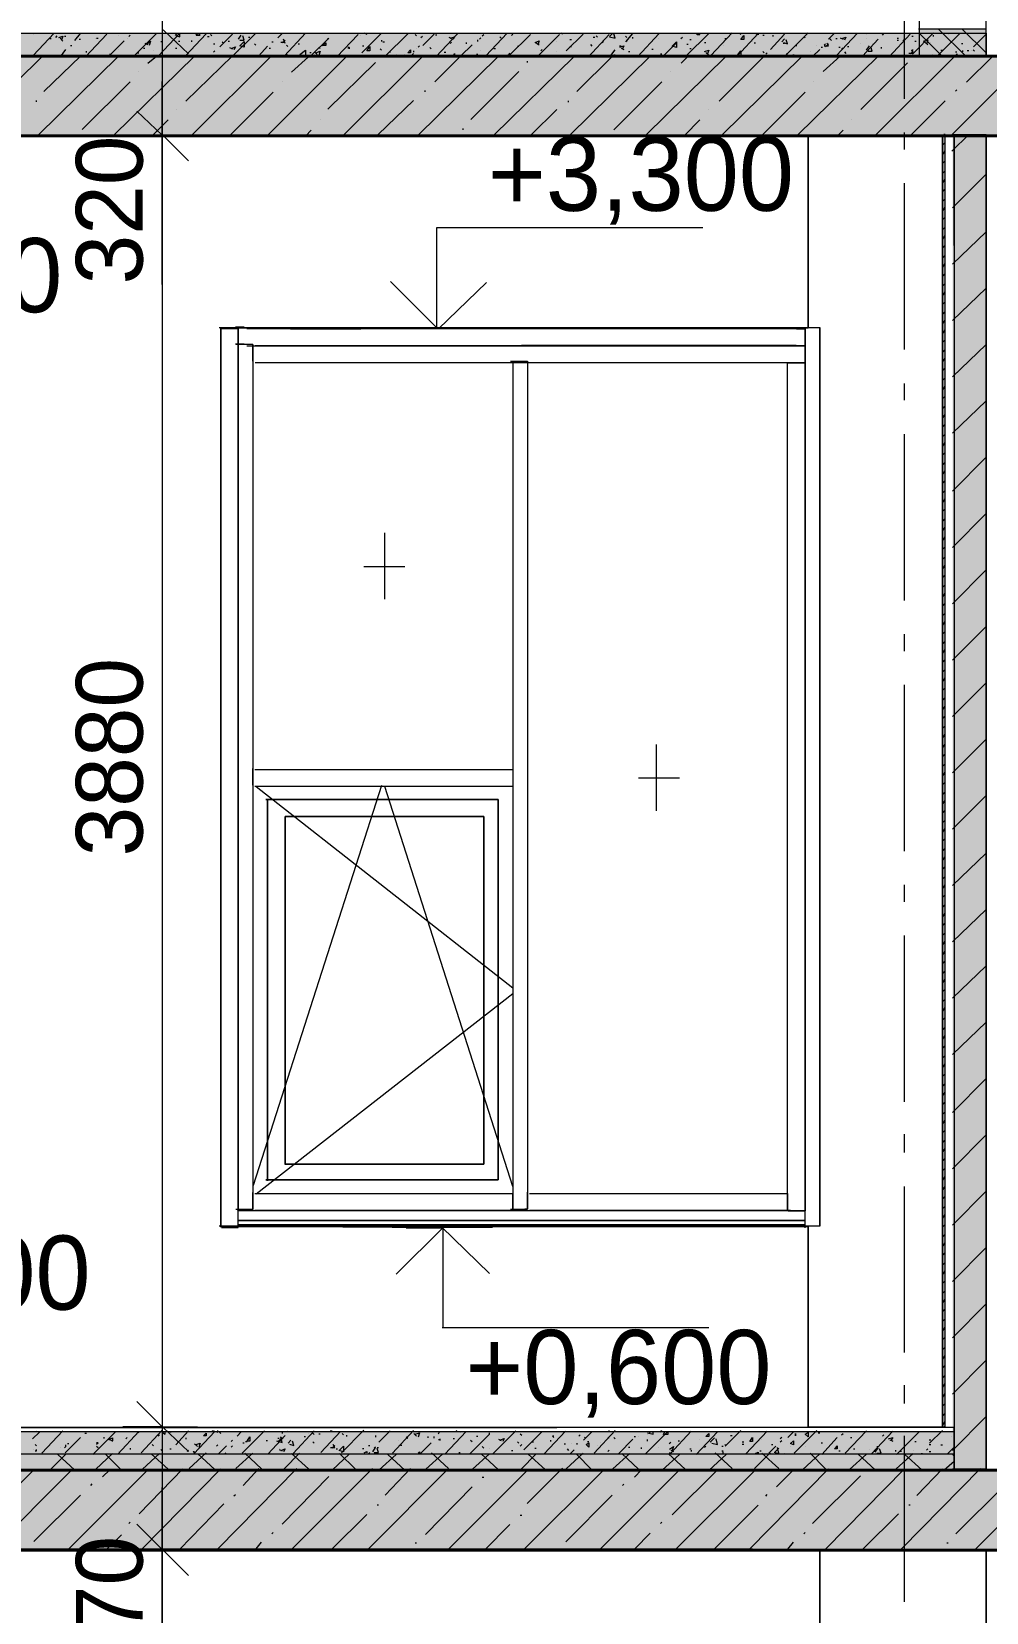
# Model space of a CAD drawing. Header units: millimetres. Extents: x -135211 to 49383, y -8033 to 228499.
# Drawn here: x -20564 to -17697, y 6284 to 11034 of the extents above; entities that cross this region are included whole.
import ezdxf

# ---------------------------------------------------------------- set-up
doc = ezdxf.new("R2010")
doc.units = ezdxf.units.MM
doc.layers.add('PDF _Геометрия', color=7, linetype='Continuous', true_color=0x1d1d1d)
doc.layers.add('PDF _Сплошная заливка', color=7, linetype='Continuous', true_color=0xffffff)
doc.layers.add('PDF _Текст', color=7, linetype='Continuous')

msp = doc.modelspace()

# ---------------------------------------------------------------- hatches: boundary and pattern name
at = {"layer": 'PDF _Сплошная заливка', "transparency": 33554559}
h = msp.add_hatch(color=256, dxfattribs=at)
h.paths.add_polyline_path([(-17699.9, 13443.1), (-17699.9, 14923.4), (-17900.8, 14923.4), (-17900.8, 13443.1)])
h.paths.add_polyline_path([(-17699.9, 11043), (-17900.8, 11043), (-17900.8, 10962.5), (-17699.9, 10962.5)])
h = msp.add_hatch(color=256, dxfattribs=at)
h.paths.add_polyline_path([(-93497.2, 10725.5), (-93497.2, 10959.8), (-103545.3, 10959.8), (-103545.3, 10725.5)])
h.paths.add_polyline_path([(-5796.5, 10725.5), (-5796.5, 10959.8), (-26352.2, 10959.8), (-26352.2, 10725.5)])
h.paths.add_polyline_path([(-26398.8, 10725.5), (-26398.8, 10959.8), (-26648.6, 10959.8), (-26648.6, 10725.5)])
h.paths.add_polyline_path([(-77398.8, 10725.5), (-77398.8, 10959.8), (-79968.3, 10959.8), (-79968.3, 10725.5)])
h = msp.add_hatch(color=256, dxfattribs=at)
h.paths.add_polyline_path([(-90915, 6475.5), (-90915, 6713.8), (-103545.3, 6713.8), (-103545.3, 6475.5)])
h.paths.add_polyline_path([(-5796.5, 6475.5), (-5796.5, 6713.8), (-26352.2, 6713.8), (-26352.2, 6475.5)])
h.paths.add_polyline_path([(-26398.8, 6475.5), (-26398.8, 6713.8), (-50899.8, 6713.8), (-50899.8, 6475.5)])
h.paths.add_polyline_path([(-50950.6, 6475.5), (-50950.6, 6713.8), (-77648.6, 6713.8), (-77648.6, 6475.5)])
h.paths.add_polyline_path([(-79718.6, 6475.5), (-79718.6, 6713.8), (-80167.3, 6713.8), (-80167.3, 6475.5)])
h.paths.add_polyline_path([(-80366.2, 6475.5), (-80366.2, 6713.8), (-82698.6, 6713.8), (-82698.6, 6475.5)])
h.paths.add_polyline_path([(-82897.6, 6475.5), (-82897.6, 6713.8), (-83397.1, 6713.8), (-83397.1, 6475.5)])

# ---------------------------------------------------------------- linework, layer by layer
at = {"layer": 'PDF _Геометрия', "color": 7, "lineweight": 9}
for points in [[(-20171.7, 19240.2), (-20171.7, 15239.7), (-20171.7, 14922.3), (-20171.7, 11040.4), (-20171.7, 10722.9), (-20171.7, 6841), (-20171.7, 6472.9), (-20171.7, 3221.2)], [(-17899.2, 14922.7), (-17899.2, 13441.1), (-17899.2, 11040.8), (-17899.2, 10960.4)], [(-25346.6, 11028.9), (-17697.4, 11028.9), (-17697.4, 11037.3), (-17697.4, 11041.6), (-17697.4, 13441.8)], [(-17943.1, 10831.8), (-17943.1, 11331.4)], [(-25346.6, 10961.2), (-17697.4, 10961.2), (-17697.4, 11028.9), (-17697.4, 11037.3)], [(-17900.8, 10961.2), (-17697.4, 10961.2), (-17697.4, 11041.6), (-17900.8, 11041.6)], [(-17697.4, 11028.9), (-17697.4, 10961.2)], [(-20171.7, 10274.1), (-20171.7, 10718.6), (-20171.7, 10883.8)], [(-17793.9, 10391.1), (-17793.9, 10721.2), (-17793.9, 6712.3), (-21845.4, 6712.3)], [(-18232.6, 10722.8), (-21809.5, 10722.8)], [(-20171.7, 10722.9), (-20290.3, 10722.9)], [(-20171.9, 10723.2), (-20066.4, 10723.2)], [(-18232.6, 10142.8), (-18232.6, 10722.8), (-18232.6, 10142.8), (-19998.2, 10142.8)], [(-17829, 6840), (-17829, 10721.9), (-17829, 6840), (-18231.1, 6840)], [(-17829, 10721.9), (-18231.1, 10721.9)], [(-17943.1, 10679.4), (-17943.1, 10730.3)], [(-17828.7, 6839.8), (-17820.3, 6839.8), (-17820.3, 10721.8), (-17828.7, 10721.8)], [(-17824.5, 6842.3), (-17820.3, 6842.3), (-17820.3, 10724.2), (-17824.5, 10724.2)], [(-17798.7, 6715.3), (-17697.4, 6715.3), (-17697.4, 10724.1), (-17697.4, 6842.3), (-17697.4, 7443.4), (-17697.4, 10144.2), (-17697.4, 10724.1)], [(-17697.4, 10393.9), (-17697.4, 10724.1), (-17798.7, 10724.1)], [(-17943.1, 10078.4), (-17943.1, 10577.9)], [(-19579.5, 10143.3), (-19346.9, 10143.3), (-19346.9, 10443.9)], [(-19348.3, 10444.8), (-18548.5, 10444.8)], [(-20001, 10144.5), (-18197.5, 10144.5), (-18197.5, 7443.8), (-18235.6, 7443.8)], [(-19996.2, 7441), (-19996.2, 10141.8)], [(-19994.3, 7439.8), (-19943.6, 7439.8), (-19943.6, 7516.1), (-19943.6, 8790.3), (-19943.6, 10064.5), (-19943.6, 10089.9), (-19943.6, 10140.7), (-19994.3, 10140.7)], [(-19926, 10145.3), (-19951.7, 10145.3)], [(-19943.6, 10140.7), (-19943.6, 10064.5), (-19943.6, 8790.3), (-19943.6, 7490.6)], [(-19092.5, 10140.7), (-19917.9, 10140.7)], [(-19787, 10140.6), (-19575.1, 10140.6)], [(-19498.5, 10142.8), (-19197.8, 10142.8)], [(-18267.7, 10141.1), (-19093.5, 10141.1)], [(-18266.8, 10140.5), (-18241.4, 10140.5), (-18241.4, 10089.7), (-18266.8, 10089.7)], [(-18235.6, 10144.5), (-18197.5, 10144.5), (-18197.5, 7443.8), (-18248.3, 7443.8)], [(-18248.3, 10144.5), (-18197.5, 10144.5), (-18197.5, 10068.3), (-18197.5, 8794.2), (-18197.5, 7519.9), (-18197.5, 7443.8), (-18197.5, 10144.5)], [(-18241.4, 7439.6), (-18241.4, 7515.8), (-18241.4, 8790.1), (-18241.4, 10064.3), (-18241.4, 10140.5)], [(-19926, 10094.5), (-19951.7, 10094.5)], [(-19899.7, 10043.2), (-19899.7, 10093.9), (-19950.4, 10093.9)], [(-19899.7, 10093.9), (-19899.7, 10068.6), (-19899.7, 8794.4), (-19899.7, 7494.8), (-19950.4, 7494.8)], [(-19917.9, 10089.8), (-19092.5, 10089.8), (-19892.7, 10089.8)], [(-18267.7, 10090.3), (-19093.5, 10090.3)], [(-19092, 10089.7), (-18241.4, 10089.7), (-18241.4, 10038.9), (-19092, 10038.9)], [(-18292.2, 10038.9), (-18241.4, 10038.9), (-18241.4, 8790.1), (-18241.4, 7490.4), (-19943.3, 7490.4)], [(-19118.8, 10039.5), (-19118.8, 8790.7), (-19118.8, 7491.1), (-19118.8, 7541.9), (-19893.6, 7541.9)], [(-19092.5, 10039), (-19892.7, 10039)], [(-19126.1, 10043.6), (-19074.9, 10043.6), (-19074.9, 8794.8), (-19074.9, 7495.3), (-19074.9, 7546)], [(-19068.8, 7542.3), (-18294, 7542.3), (-18294, 7491.5), (-19068.8, 7491.5), (-18294, 7491.5), (-18294, 8791.2), (-18294, 10040)], [(-17943.1, 9925.9), (-17943.1, 9976.7)], [(-17943.1, 9324.8), (-17943.1, 9824.4)], [(-19504.9, 9527.8), (-19504.9, 9328.8)], [(-19443.4, 9425), (-19566.3, 9425)], [(-17943.1, 9172.4), (-17943.1, 9223.2)], [(-17943.1, 8571.3), (-17943.1, 9070.8)], [(-18688.9, 8891.7), (-18688.9, 8692.7)], [(-19899.7, 8769), (-19899.7, 8819.8)], [(-19893.6, 8816.1), (-19118.8, 8816.1), (-19118.8, 8765.3), (-19893.6, 8765.3)], [(-18618.7, 8790.4), (-18741.7, 8790.4)], [(-19513.6, 8768.5), (-19898.7, 7566.3)], [(-19889.4, 8765.3), (-19118.8, 8160)], [(-19118.8, 7563.1), (-19503.8, 8765.3)], [(-17943.1, 8418.9), (-17943.1, 8469.7)], [(-17943.1, 7817.8), (-17943.1, 8317.3)], [(-19889.4, 7541.9), (-19118.8, 8143)], [(-17943.1, 7665.4), (-17943.1, 7720.4)], [(-17943.1, 7064.2), (-17943.1, 7563.8)], [(-19908, 7494.8), (-19899.7, 7494.8), (-19899.7, 7545.6)], [(-19934.8, 7493), (-19947.3, 7493)], [(-19126.1, 7495.3), (-19074.9, 7495.3), (-19083.3, 7495.3)], [(-19110, 7490.9), (-19118.4, 7490.9)], [(-18285.3, 7491.4), (-18293.7, 7491.4)], [(-18292.2, 7490.4), (-18241.4, 7490.4), (-18254.1, 7490.4)], [(-18197.5, 7443.8), (-20001, 7443.8)], [(-18232.6, 7442), (-19998.2, 7442)], [(-18241.4, 7448.1), (-19943.3, 7448.1)], [(-19629.8, 7442.1), (-19443.4, 7442.1)], [(-19481, 7441.6), (-19180.2, 7441.6)], [(-19439.8, 7439.6), (-19329.4, 7439.6), (-19329.4, 7139.1)], [(-19330.9, 7140), (-18530.9, 7140)], [(-17943.1, 6911.8), (-17943.1, 6966.9)], [(-20171.7, 6841), (-20290.3, 6841)], [(-20171.9, 6841.3), (-20066.4, 6841.3)], [(-17697.4, 6842.3), (-17697.4, 6838.1), (-17697.4, 6829.6), (-17697.4, 6761.8), (-17697.4, 6715.3)], [(-17793.9, 6712.3), (-17793.9, 6758.9), (-17793.9, 6826.5), (-17793.9, 6839.3), (-21845.4, 6839.3)], [(-17793.9, 6826.5), (-21845.4, 6826.5)], [(-21772.6, 6838.9), (-18987.2, 6838.9)], [(-17943.1, 6314.9), (-17943.1, 6814.5)], [(-17793.9, 6758.9), (-21845.4, 6758.9)], [(-20171.7, 6066.6), (-20171.7, 6506.9), (-20171.7, 6658.8)], [(-18197.5, 3342), (-18197.5, 6474.4), (-18197.5, 3342), (-23099.2, 3342)], [(-18399.3, 6473.5), (-22899.4, 6473.5)], [(-20171.7, 6472.9), (-20290.3, 6472.9)], [(-20171.9, 6473.4), (-20066.4, 6473.4)], [(-17697.4, 3341.8), (-17697.4, 6474), (-17697.4, 3341.8), (-18197, 3341.8)]]:
    msp.add_lwpolyline(points, dxfattribs=at)
at = {"layer": 'PDF _Геометрия', "lineweight": 9}
for points in [[(-20559.9, 10961.6), (-20496.3, 11029.4)], [(-20557.8, 11023.9), (-20557.8, 11023.9)], [(-20491.7, 11016.5), (-20487.6, 11020.7)], [(-20482.5, 11016.1), (-20470, 11020.4), (-20474.2, 11007.6)], [(-20434, 11006.6), (-20417.4, 11027.8)], [(-20402.1, 10958.4), (-20338.4, 11026.1)], [(-20303.3, 11021.2), (-20303.3, 11021.2)], [(-20272.4, 11018.7), (-20268.2, 11023)], [(-20257.2, 10960.3), (-20189.2, 11028)], [(-20182.9, 10961.3), (-20119, 11029.1)], [(-20132, 11022.5), (-20127.8, 11026.8)], [(-20131.5, 11022.4), (-20119, 11018.2), (-20119, 11026.6)], [(-20103.3, 10959.7), (-20040.1, 11027.5)], [(-20070.6, 11023.7), (-20066.4, 11028)], [(-20070.1, 11023.6), (-20057.6, 11023.6), (-20061.8, 11027.8)], [(-20026.7, 11025.3), (-20022.5, 11021.1)], [(-19999.3, 10987.8), (-19961.1, 11025.9)], [(-19958.4, 10961.6), (-19890.9, 11029.3)], [(-19943.1, 11010.8), (-19934.8, 11023.5)], [(-19938.5, 11008.2), (-19926, 11008.2), (-19930.2, 11020.9)], [(-19824.5, 11015), (-19812, 11027.7)], [(-19805.1, 10961), (-19741.8, 11028.8)], [(-19647.3, 10957.8), (-19583.8, 11025.6)], [(-19575.1, 11021.2), (-19575.1, 11021.2)], [(-19572.9, 10969.7), (-19513.6, 11029)], [(-19565.9, 11029.9), (-19557.5, 11025.7), (-19557.5, 11029.9)], [(-19502.4, 10959.7), (-19434.7, 11027.5)], [(-19412.5, 11025.1), (-19408.4, 11020.9)], [(-19395, 11016.3), (-19390.8, 11020.5)], [(-19389.2, 10992), (-19355.7, 11025.8)], [(-19351.1, 11023.8), (-19346.9, 11023.8)], [(-19349.1, 10959.1), (-19285.5, 11026.8)], [(-19210.7, 11021.1), (-19206.5, 11025.3)], [(-19200, 10960.9), (-19136.4, 11028.7)], [(-19129.9, 10962), (-19066.2, 11025.5)], [(-19123, 11021.7), (-19118.8, 11026)], [(-19046.4, 10957.9), (-18978.4, 11025.5)], [(-18973.9, 11030.2), (-18969.6, 11026)], [(-18958.7, 10975.8), (-18908.2, 11026.5)], [(-18892.4, 10957.3), (-18829.3, 11025)], [(-18868.6, 11021.4), (-18864.4, 11017.2)], [(-18828.9, 11018.8), (-18820.5, 11027.2)], [(-18828.6, 11018.6), (-18811.7, 11014.4), (-18815.9, 11027.1)], [(-18780.8, 11020.3), (-18776.6, 11016)], [(-18780.1, 11003), (-18759.1, 11028.4)], [(-18743.3, 10959.1), (-18680.1, 11026.9)], [(-18671.3, 11026.7), (-18671.3, 11026.7)], [(-18671.3, 11026.7), (-18671.3, 11026.7)], [(-18598.5, 10961), (-18530.9, 11028.6)], [(-18566, 11025.1), (-18566, 11029.3)], [(-18565.7, 11025), (-18557.3, 11025), (-18557.3, 11029.2)], [(-18524.1, 10961.9), (-18460.8, 11029.7)], [(-18445.2, 10960.4), (-18381.8, 11028.1), (-18381.8, 11023.9), (-18390.2, 11028.1)], [(-18438.7, 11029.2), (-18434.4, 11024.9)], [(-18368.5, 11023.5), (-18364.2, 11023.5)], [(-18345.1, 10980), (-18302.8, 11026.5)], [(-18337.9, 11023), (-18337.9, 11018.8)], [(-18311.6, 11020.6), (-18311.6, 11020.6)], [(-18300.3, 10962.2), (-18232.6, 11030)], [(-18170.6, 11011.4), (-18153.7, 11028.4)], [(-18147, 10961.6), (-18083.5, 11029.4)], [(-18057.1, 11026.4), (-18057.1, 11026.4)], [(-18008.7, 11023.6), (-18004.5, 11027.8)], [(-17989.2, 10958.5), (-17925.5, 11026.2)], [(-17919, 10966.1), (-17855.3, 11029.7)], [(-17829, 10959), (-17897, 11026.7)], [(-17855.3, 11018.8), (-17855.3, 11023)], [(-17844.4, 10960.4), (-17776.4, 11028)], [(-17758.8, 10960), (-17839.6, 11040.4)], [(-17811.5, 11024.5), (-17811.5, 11024.5)], [(-17697.4, 10969.6), (-17769.7, 11041.6)], [(-17735.7, 10988.4), (-17697.4, 11026.5)], [(-20531.4, 10993.8), (-20531.4, 10993.8)], [(-20509.3, 11012.6), (-20505.1, 11012.6)], [(-20478.3, 11013.7), (-20470, 11005.2)], [(-20477.8, 10958.5), (-20461.2, 10979.7)], [(-20465.4, 11020.2), (-20461.2, 11020.2)], [(-20447.8, 10992), (-20443.7, 10992)], [(-20421.5, 11010.8), (-20417.4, 11010.8)], [(-20399.8, 10970.6), (-20399.8, 10974.8)], [(-20373.5, 11014.2), (-20373.5, 11014.2)], [(-20368.9, 11014), (-20364.7, 11014)], [(-20332.2, 10959.8), (-20285.8, 11006.4)], [(-20303.3, 10978.9), (-20303.3, 10978.9)], [(-20277, 11012.8), (-20277, 11012.8)], [(-20228.5, 10984), (-20224.3, 10984)], [(-20223.9, 10999), (-20215.6, 10994.7), (-20215.6, 10999)], [(-20219.3, 10996.3), (-20206.8, 11004.8), (-20210.9, 10992.1)], [(-20198, 10977.4), (-20198, 10977.4)], [(-20175.9, 11004.1), (-20171.7, 11004.1)], [(-20132, 10984.4), (-20127.8, 10984.4)], [(-20127.8, 11003.8), (-20127.8, 11003.8)], [(-20123.2, 11005.4), (-20119, 11005.4)], [(-20084, 11007.2), (-20084, 11002.9)], [(-20035.5, 11018.8), (-20031.3, 11018.8)], [(-20017.9, 10997.3), (-20013.8, 10997.3)], [(-20017.9, 10971.9), (-20013.8, 10976.1)], [(-19991.6, 11003.4), (-19987.4, 10999.2)], [(-19974.1, 11004.9), (-19969.9, 11004.9)], [(-19969.5, 10986), (-19961.1, 10981.8)], [(-19964.8, 10983.4), (-19952.3, 10987.6), (-19956.5, 10979.1)], [(-19943.6, 10972.9), (-19943.6, 10972.9)], [(-19912.6, 11017), (-19908.5, 11017)], [(-19895.1, 10997.2), (-19890.9, 10993)], [(-19881.6, 10960.9), (-19855.8, 10990.5)], [(-19851.2, 10983.7), (-19847.1, 10983.7)], [(-19842.4, 11002.8), (-19838.3, 11002.8)], [(-19815.7, 11002.2), (-19803.2, 11002.2)], [(-19811.5, 10999.7), (-19803.2, 11008.2)], [(-19803.2, 10997.9), (-19807.4, 11010.6)], [(-19798.6, 10993.5), (-19794.4, 10989.3)], [(-19763.5, 10997.1), (-19759.3, 10997.1)], [(-19758.5, 10965.3), (-19741.8, 10977.9), (-19741.8, 10961)], [(-19726.6, 10959.6), (-19671.6, 11014.6)], [(-19715, 10973), (-19706.7, 10964.6)], [(-19710.4, 10970.4), (-19697.9, 10974.6), (-19702.1, 10962)], [(-19702.1, 10987.3), (-19697.9, 10983.1)], [(-19675.7, 11012.8), (-19671.6, 11012.8)], [(-19610.2, 10983.8), (-19614.3, 10983.8), (-19610.2, 10988)], [(-19610.2, 10986.2), (-19610.2, 10982)], [(-19570.5, 10991.4), (-19566.3, 10991.4)], [(-19517.8, 10982.5), (-19513.6, 10978.2)], [(-19513.6, 11007.9), (-19513.6, 11003.6)], [(-19509, 11003.4), (-19504.9, 11003.4)], [(-19487.3, 10971), (-19487.3, 10975.3)], [(-19417.1, 10976.2), (-19417.1, 10972.1)], [(-19408.4, 10982.7), (-19408.4, 10982.7)], [(-19403.8, 10986.8), (-19399.6, 10991.1)], [(-19368.7, 10986.1), (-19364.5, 10981.9)], [(-19311.5, 11016.9), (-19303.1, 11012.7)], [(-19307.3, 10997.6), (-19303.1, 11001.8)], [(-19306.9, 11014.3), (-19294.3, 11018.6), (-19298.5, 11010.1)], [(-19275.2, 10960.7), (-19241.6, 10994.5)], [(-19259.2, 11000.9), (-19259.2, 10996.7)], [(-19224.1, 11004.4), (-19224.1, 11008.7)], [(-19219.5, 11011), (-19215.3, 11015.2)], [(-19215.3, 10977.1), (-19215.3, 10977.1)], [(-19175.6, 10982.9), (-19171.5, 10982.9)], [(-19158.1, 11018.2), (-19153.9, 11013.9)], [(-19105.5, 10989.9), (-19101.3, 10989.9)], [(-19039.8, 10992.9), (-19052.4, 11001.4), (-19039.8, 11005.6), (-19044, 10992.9)], [(-19035.3, 10975.8), (-19031.1, 10980)], [(-18987.2, 11004.5), (-18987.2, 11004.5)], [(-18987.2, 10973.1), (-18987.2, 10973.1)], [(-18947.5, 11010.3), (-18943.3, 11010.3)], [(-18947.5, 10989.2), (-18943.3, 10989.2)], [(-18886.1, 10994.6), (-18881.9, 10990.4)], [(-18877.3, 11017.4), (-18873.1, 11017.4)], [(-18851, 10999.9), (-18846.8, 11004.2)], [(-18824.3, 10961.7), (-18811.7, 10978.6)], [(-18798.4, 10991), (-18794.2, 10991)], [(-18798, 10986.6), (-18785.4, 10990.8), (-18789.6, 10982.3)], [(-18793.8, 10984.2), (-18785.4, 10980)], [(-18776.6, 11009.4), (-18776.6, 11005.1)], [(-18772.1, 10973.6), (-18767.8, 10973.6)], [(-18759.1, 11013.3), (-18759.1, 11017.5)], [(-18701.9, 10980.6), (-18697.7, 10980.6)], [(-18680.1, 11014.2), (-18680.1, 11014.2)], [(-18669.6, 10958), (-18627.5, 11000.4)], [(-18614.1, 11012.7), (-18609.9, 11017)], [(-18596.6, 10996), (-18592.4, 10996)], [(-18587.8, 11010.4), (-18583.6, 11010.4)], [(-18587.8, 10983.2), (-18583.6, 10983.2)], [(-18543.9, 11001), (-18539.7, 11001)], [(-18543.6, 10973.6), (-18530.9, 10977.8), (-18535.2, 10965.2)], [(-18487.1, 11004.3), (-18487.1, 11004.3)], [(-18487.1, 10991.5), (-18487.1, 10991.5)], [(-18482.5, 11013.1), (-18478.3, 11013.1)], [(-18447.1, 10959), (-18434.4, 10975.9), (-18434.4, 10959)], [(-18399.3, 11004.9), (-18399.3, 11004.9)], [(-18394.8, 11000.4), (-18390.6, 11000.4)], [(-18368.5, 10974.5), (-18364.2, 10970.3)], [(-18311.3, 11003.5), (-18302.8, 11012)], [(-18307, 10999.3), (-18302.8, 10999.3)], [(-18306.7, 11001), (-18294, 10996.7), (-18298.3, 11009.4)], [(-18267.7, 10994.4), (-18267.7, 10990.2)], [(-18245.6, 11019.3), (-18241.4, 11015)], [(-18223.9, 10974.7), (-18223.9, 10974.7)], [(-18218.7, 10959.1), (-18197.5, 10980.3)], [(-18206.3, 10993.1), (-18206.3, 10993.1)], [(-18193, 10986.7), (-18188.8, 10986.7)], [(-18184.2, 10992.6), (-18180, 10996.9)], [(-18183.9, 10990.6), (-18171.2, 10990.6), (-18175.4, 10999.1)], [(-18179.7, 10988.2), (-18171.2, 10996.7)], [(-18166.7, 11011.6), (-18162.4, 11007.4)], [(-18149.1, 11013.1), (-18144.9, 11013.1)], [(-18140.3, 10987.5), (-18136.1, 10987.5)], [(-18135.8, 11015.2), (-18127.3, 11010.9)], [(-18131.6, 10981.3), (-18127.3, 10985.5)], [(-18131.3, 11012.6), (-18118.6, 11016.8), (-18122.8, 11008.4)], [(-18114, 10989.4), (-18109.8, 10989.4)], [(-18074.7, 10997.1), (-18074.7, 10997.1)], [(-18068.7, 10960.4), (-18022.1, 11011.2)], [(-18057.1, 11011.9), (-18057.1, 11011.9)], [(-18056.9, 10977.9), (-18048.4, 10990.6)], [(-18052.3, 10975.3), (-18039.6, 10975.3), (-18043.8, 10988)], [(-18039.6, 10998.9), (-18039.6, 10998.9)], [(-18013.3, 10987.5), (-18013.3, 10983.3)], [(-18013.3, 10983.3), (-18013.3, 10983.3)], [(-17964.9, 11014.2), (-17960.6, 11014.2)], [(-17964.9, 11008.2), (-17960.6, 11008.2)], [(-17947.3, 11005.4), (-17943.1, 11009.7)], [(-17929.5, 10969.2), (-17916.8, 10969.2), (-17921, 10977.6)], [(-17925.3, 10966.8), (-17916.8, 10975.3)], [(-17921, 11020), (-17916.8, 11020)], [(-17921, 10979.5), (-17916.8, 10979.5)], [(-17912.2, 11004.7), (-17908, 11004.7)], [(-17885.6, 11004.6), (-17872.9, 11008.8), (-17877.1, 10996.1)], [(-17881.4, 11002.2), (-17872.9, 10993.7)], [(-17864.1, 11002), (-17864.1, 11002)], [(-17833.3, 10978.3), (-17829, 10978.3)], [(-17789.4, 10973.2), (-17785.2, 10973.2)], [(-17771.9, 10998.2), (-17767.6, 10998.2)], [(-17767.6, 10972.9), (-17767.6, 10977.1)], [(-17754.3, 10976.7), (-17750.1, 10976.7)], [(-17741.3, 10976.5), (-17741.3, 10976.5)], [(-17736.8, 10978.8), (-17732.5, 10974.6)], [(-20772.7, 10722.8), (-20531.4, 10959.9)], [(-20544.3, 10723.1), (-20303.3, 10960.1)], [(-20527.4, 10854.2), (-20417.4, 10960)], [(-20329.6, 10966.7), (-20329.6, 10962.5)], [(-20316.7, 10723.4), (-20075.2, 10960.4)], [(-20246, 10969.8), (-20241.9, 10969.8)], [(-20214.9, 10939.2), (-20189.2, 10960.3)], [(-20100.8, 10825.1), (-19961.1, 10960.6)], [(-20084.2, 10721.2), (-19847.1, 10958.3)], [(-19855.9, 10721.5), (-19618.9, 10958.6)], [(-19798.6, 10963.9), (-19794.4, 10963.9)], [(-19783.8, 10911.9), (-19733, 10958.4)], [(-19754.3, 10962.8), (-19741.8, 10958.6)], [(-19728.4, 10970.9), (-19724.2, 10970.9)], [(-19715.4, 10966.5), (-19715.4, 10966.5)], [(-19674.9, 10800.7), (-19531.2, 10940.5)], [(-19628.2, 10721.8), (-19390.8, 10958.8)], [(-19579.2, 10961.9), (-19575.1, 10961.9)], [(-19469.8, 10964.6), (-19469.8, 10964.6)], [(-19447.6, 10959.9), (-19443.4, 10964.1), (-19443.4, 10959.9)], [(-19425.5, 10959.3), (-19417.1, 10967.8)], [(-19404.1, 10722.1), (-19162.7, 10959.1)], [(-19352.9, 10882.7), (-19276.7, 10958.9)], [(-19324.8, 10972.5), (-19320.6, 10972.5)], [(-19320.6, 10957.4), (-19320.6, 10957.4)], [(-19298.5, 10959.3), (-19294.3, 10967.8), (-19294.3, 10959.3)], [(-19228.3, 10966.3), (-19224.1, 10966.3)], [(-19175.7, 10722.3), (-18934.6, 10959.3)], [(-19136.4, 10965.2), (-19136.4, 10965.2)], [(-19131.8, 10965), (-19127.6, 10969.3)], [(-19074.9, 10941), (-19074.9, 10945.2)], [(-18969.6, 10957.6), (-18969.6, 10961.9)], [(-18948.1, 10722.5), (-18706.4, 10959.6)], [(-18926.5, 10853.7), (-18820.5, 10959.5)], [(-18815.9, 10963.6), (-18811.7, 10963.6)], [(-18719.7, 10722.8), (-18478.3, 10959.9)], [(-18675.5, 10967.4), (-18671.3, 10967.4)], [(-18613.5, 10938.6), (-18592.4, 10959.7)], [(-18539.4, 10971.2), (-18530.9, 10962.8)], [(-18499.5, 10824.5), (-18364.2, 10960)], [(-18491.4, 10723.1), (-18250.2, 10960.2)], [(-18359.7, 10965.9), (-18355.5, 10970.1)], [(-18298.3, 10967.1), (-18294, 10967.1)], [(-18263, 10723.4), (-18022.1, 10960.4)], [(-18186.9, 10913.7), (-18136.1, 10960.3)], [(-18122.8, 10972.6), (-18118.6, 10968.4)], [(-18074.3, 10800.2), (-17934.3, 10939.9)], [(-18031.1, 10721.2), (-17793.9, 10958.3)], [(-17859.6, 10959.5), (-17855.3, 10963.8)], [(-17802.8, 10721.5), (-17565.8, 10958.6)], [(-17789.4, 10958.1), (-17785.2, 10966.6), (-17785.2, 10958.1)], [(-17767.6, 10960.1), (-17767.6, 10964.4)], [(-17756.4, 10882.3), (-17679.9, 10958.4)], [(-17741.3, 10963.9), (-17741.3, 10959.6)], [(-20412.3, 10739.3), (-20268.2, 10883.3)], [(-20241.9, 10914.8), (-20241.9, 10914.8)], [(-19812, 10883.8), (-19812, 10883.8)], [(-19245.5, 10769.8), (-19101.3, 10913.7)], [(-18815.4, 10738.8), (-18671.3, 10882.8)], [(-18645, 10914.2), (-18645, 10914.2)], [(-18215.1, 10883.2), (-18215.1, 10883.2)], [(-19969.7, 10721), (-19838.3, 10852.3)], [(-19382, 10852.8), (-19382, 10857)], [(-18372.6, 10720.5), (-18241.4, 10851.8)], [(-17789.4, 10854.7), (-17785.2, 10858.9)], [(-20549, 10822.3), (-20549, 10826.6)], [(-20127.8, 10800.6), (-20127.8, 10800.6)], [(-19523.2, 10724.7), (-19417.1, 10826.3)], [(-19063.6, 10723.3), (-18987.2, 10799.6)], [(-18952.1, 10821.8), (-18952.1, 10826.1)], [(-18530.9, 10800.1), (-18530.9, 10800.1)], [(-17922.2, 10724.2), (-17820.3, 10825.7)], [(-20200.6, 10722.5), (-20154.1, 10769.1)], [(-19740.9, 10721.1), (-19724.2, 10738.1)], [(-19697.9, 10769.6), (-19697.9, 10769.6)], [(-19268, 10738.6), (-19268, 10742.9)], [(-18603.7, 10722), (-18557.3, 10768.5)], [(-18144.3, 10720.6), (-18127.3, 10737.6)], [(-18101, 10769.1), (-18101, 10769.1)], [(-17801.1, 10674.4), (-17750.1, 10725.1)], [(-17798.7, 10504), (-17697.4, 10605.6)], [(-17798.7, 10334.7), (-17697.4, 10432)], [(-17798.7, 10165.4), (-17697.4, 10262.7)], [(-17798.7, 9996), (-17697.4, 10093.4)], [(-17798.7, 9826.7), (-17697.4, 9924.1)], [(-17798.7, 9653.1), (-17697.4, 9754.7)], [(-17798.7, 9483.8), (-17697.4, 9585.4)], [(-17798.7, 9314.5), (-17697.4, 9416.1)], [(-17798.7, 9145.1), (-17697.4, 9246.7)], [(-17798.7, 8975.8), (-17697.4, 9077.4)], [(-17798.7, 8806.5), (-17697.4, 8908.1)], [(-17798.7, 8637.2), (-17697.4, 8738.8)], [(-17798.7, 8467.8), (-17697.4, 8565.2)], [(-17798.7, 8298.5), (-17697.4, 8395.8)], [(-17798.7, 8129.2), (-17697.4, 8226.6)], [(-17798.7, 7959.9), (-17697.4, 8057.2)], [(-17798.7, 7786.3), (-17697.4, 7887.9)], [(-17798.7, 7617), (-17697.4, 7718.6)], [(-17798.7, 7447.7), (-17697.4, 7549.2)], [(-17798.7, 7278.3), (-17697.4, 7379.9)], [(-17798.7, 7109), (-17697.4, 7210.6)], [(-17798.7, 6939.6), (-17697.4, 7041.3)], [(-17798.7, 6770.3), (-17697.4, 6872)], [(-20561.6, 6804.9), (-20540.2, 6825.6)], [(-20549, 6828.9), (-20549, 6828.9)], [(-20533.6, 6761.7), (-20470, 6829.5)], [(-20463.7, 6763.3), (-20417.4, 6809.6)], [(-20404, 6822.4), (-20399.8, 6822.4)], [(-20380, 6758.1), (-20312.1, 6826.2)], [(-20368.9, 6789.1), (-20364.7, 6793.2), (-20368.9, 6793.2)], [(-20347.2, 6810.1), (-20347.2, 6806)], [(-20320.9, 6796.8), (-20320.9, 6800.9)], [(-20305.6, 6759.5), (-20241.9, 6827.3)], [(-20281.1, 6805.2), (-20277, 6809.4)], [(-20259.4, 6813.3), (-20259.4, 6813.3)], [(-20246, 6827.3), (-20241.9, 6823)], [(-20235.5, 6763.2), (-20171.7, 6830.9), (-20175.9, 6826.7)], [(-20184.6, 6813.2), (-20180.5, 6817.4)], [(-20171.2, 6823.9), (-20162.9, 6819.6), (-20162.9, 6828.1)], [(-20149.5, 6826.1), (-20145.4, 6826.1)], [(-20130.9, 6786.8), (-20092.7, 6829.2)], [(-20101.5, 6808.2), (-20101.5, 6804)], [(-20077, 6759.8), (-20013.8, 6827.5)], [(-20022.5, 6830.3), (-20022.5, 6830.3)], [(-20021.7, 6829.9), (-20005, 6825.7), (-20005, 6829.9)], [(-20000.4, 6825.5), (-19996.2, 6821.2)], [(-19965.3, 6796.8), (-19961.1, 6801)], [(-19947.3, 6813.1), (-19934.8, 6825.8)], [(-19932.1, 6761.7), (-19864.6, 6829.5)], [(-19930.2, 6792.7), (-19926, 6792.7)], [(-19921.4, 6796.8), (-19917.2, 6796.8)], [(-19860, 6799.7), (-19855.8, 6799.7)], [(-19854, 6760.4), (-19803.2, 6815.5)], [(-19828.7, 6798.7), (-19812, 6794.5), (-19816.1, 6811.4)], [(-19824.9, 6807.4), (-19820.7, 6807.4)], [(-19824.5, 6796.1), (-19812, 6808.9)], [(-19812, 6825.8), (-19812, 6821.5)], [(-19794.4, 6830.6), (-19794.4, 6830.6)], [(-19794, 6792.3), (-19785.6, 6800.8)], [(-19789.4, 6789.5), (-19776.9, 6785.3), (-19781, 6798)], [(-19778.8, 6761.1), (-19715.4, 6828.9)], [(-19745.9, 6812.5), (-19741.8, 6812.5)], [(-19733, 6820.8), (-19733, 6820.8)], [(-19719.6, 6822), (-19715.4, 6817.8)], [(-19719.6, 6796.6), (-19715.4, 6792.5)], [(-19702.1, 6820), (-19697.9, 6820)], [(-19695.7, 6763.7), (-19636.5, 6827.2)], [(-19667, 6830.3), (-19662.8, 6826.1), (-19662.8, 6830.3)], [(-19633.9, 6763.1), (-19566.3, 6830.8)], [(-19631.9, 6821.1), (-19627.7, 6816.9)], [(-19618.9, 6816.7), (-19618.9, 6812.4)], [(-19531.2, 6814.8), (-19531.2, 6810.6)], [(-19521.5, 6795.3), (-19487.3, 6829.2)], [(-19480.7, 6762.5), (-19417.1, 6830.2)], [(-19461, 6799), (-19461, 6799)], [(-19438.9, 6811.1), (-19434.7, 6806.9)], [(-19416.7, 6821.6), (-19408.4, 6813.2)], [(-19412.1, 6818.8), (-19399.6, 6823), (-19403.8, 6810.3)], [(-19398, 6758.8), (-19364.5, 6792.7)], [(-19373.3, 6808.1), (-19373.3, 6812.4)], [(-19355.7, 6807.7), (-19355.7, 6812)], [(-19342.3, 6820.1), (-19338.2, 6828.6)], [(-19342.3, 6803.1), (-19338.2, 6803.1)], [(-19338.2, 6804.8), (-19338.2, 6800.6)], [(-19322.8, 6759.2), (-19259.2, 6826.9)], [(-19298.5, 6806.4), (-19294.3, 6806.4)], [(-19289.7, 6830), (-19285.5, 6825.8)], [(-19276.7, 6823), (-19276.7, 6823)], [(-19248.5, 6760.2), (-19189, 6819.5), (-19189, 6823.7)], [(-19245.8, 6801.1), (-19241.6, 6796.9)], [(-19228.3, 6813.4), (-19224.1, 6813.4)], [(-19177.9, 6761.1), (-19110, 6828.8)], [(-19162.3, 6804.4), (-19153.9, 6800.2), (-19158.1, 6800.2)], [(-19157.7, 6801.6), (-19145.1, 6805.8), (-19149.3, 6797.3)], [(-19105.5, 6796.5), (-19101.3, 6792.2)], [(-19096.7, 6820), (-19092.5, 6815.8)], [(-19086.4, 6772.1), (-19031.1, 6827.1)], [(-19061.6, 6796.5), (-19057.4, 6796.5)], [(-19024.7, 6760.5), (-18960.9, 6828.2)], [(-19004.7, 6797), (-19004.7, 6801.2)], [(-18996, 6813.7), (-19000.2, 6813.7), (-18996, 6809.5)], [(-18921.2, 6812.9), (-18917, 6817.1)], [(-18907.2, 6801.1), (-18881.9, 6826.5)], [(-18903.7, 6810), (-18899.5, 6805.8)], [(-18894.9, 6797.1), (-18890.7, 6797.1)], [(-18874.9, 6762.5), (-18811.7, 6830.2)], [(-18855.6, 6794.7), (-18855.6, 6794.7)], [(-18833.5, 6809.4), (-18829.3, 6809.4)], [(-18829.3, 6826.3), (-18829.3, 6830.6)], [(-18815.9, 6809), (-18811.7, 6804.8)], [(-18801.2, 6761.4), (-18759.1, 6803.7)], [(-18754.5, 6811.9), (-18750.3, 6811.9)], [(-18741.5, 6813.4), (-18741.5, 6813.4)], [(-18721.2, 6759.1), (-18653.8, 6826.8), (-18653.8, 6818.4), (-18666.4, 6818.4)], [(-18715.2, 6819.7), (-18715.2, 6819.7)], [(-18715.2, 6802.8), (-18715.2, 6798.5)], [(-18714.5, 6823.6), (-18697.7, 6819.3), (-18697.7, 6827.8)], [(-18710.6, 6821.1), (-18706.4, 6825.4)], [(-18675.5, 6825.6), (-18671.3, 6829.8)], [(-18666.8, 6818.6), (-18662.6, 6827)], [(-18649.2, 6791.1), (-18645, 6795.3)], [(-18646.9, 6760.2), (-18583.6, 6828)], [(-18622.9, 6799), (-18618.7, 6799)], [(-18568, 6758.5), (-18504.6, 6826.3)], [(-18557.3, 6804.5), (-18557.3, 6804.5)], [(-18526.1, 6795.1), (-18513.4, 6807.8)], [(-18522.2, 6792.8), (-18522.2, 6792.8)], [(-18521.5, 6792.4), (-18504.6, 6788.1), (-18508.8, 6805.1)], [(-18487.1, 6825.9), (-18487.1, 6825.9)], [(-18487.1, 6825.9), (-18487.1, 6825.9)], [(-18480.9, 6783.3), (-18434.4, 6829.9)], [(-18465, 6815.1), (-18460.8, 6815.1)], [(-18429.9, 6795.8), (-18425.7, 6795.8)], [(-18418.9, 6760.5), (-18355.5, 6828.2)], [(-18373, 6803.2), (-18373, 6803.2)], [(-18315.8, 6806.1), (-18311.6, 6810.4)], [(-18315.8, 6796), (-18311.6, 6800.2)], [(-18293.4, 6809.6), (-18276.5, 6826.5)], [(-18274, 6762.4), (-18206.3, 6830.1)], [(-18272, 6820.4), (-18267.7, 6820.4)], [(-18272, 6816.2), (-18267.7, 6816.2)], [(-18201.8, 6823.2), (-18197.5, 6823.2)], [(-18193, 6793.3), (-18188.8, 6793.3)], [(-18191.5, 6758.6), (-18144.9, 6809.3)], [(-18131.6, 6817.5), (-18127.3, 6821.7)], [(-18120.7, 6761.8), (-18057.1, 6829.6)], [(-18105.3, 6809.3), (-18101, 6809.3)], [(-18041.8, 6760.1), (-17978.2, 6827.9)], [(-18008.7, 6813.2), (-18004.5, 6817.4)], [(-17990.9, 6805), (-17978.2, 6809.3), (-17982.4, 6800.8)], [(-17986.7, 6802.5), (-17978.2, 6798.2)], [(-17967.1, 6758.5), (-17899.2, 6826.2)], [(-17912.2, 6796.8), (-17908, 6796.8)], [(-17868.4, 6802.6), (-17864.1, 6802.6)], [(-17867.3, 6791.7), (-17829, 6829.8)], [(-17802.7, 6812.3), (-17802.7, 6812.3)], [(-20557.8, 6773.5), (-20557.8, 6773.5)], [(-20553.1, 6788.1), (-20549, 6784)], [(-20553.1, 6769.5), (-20549, 6769.5), (-20549, 6773.6)], [(-20507.6, 6712.7), (-20461.2, 6759.1)], [(-20434.9, 6711.8), (-20485.4, 6758.1)], [(-20478.8, 6780.2), (-20478.8, 6780.2)], [(-20465.4, 6778.5), (-20461.2, 6782.6), (-20461.2, 6786.8)], [(-20456.6, 6791), (-20452.5, 6791)], [(-20371.4, 6714.4), (-20320.9, 6761.4)], [(-20368.9, 6783.5), (-20364.7, 6779.4)], [(-20294.5, 6711.3), (-20340.9, 6757.8)], [(-20303.3, 6766.6), (-20303.3, 6766.6)], [(-20268.2, 6777), (-20268.2, 6772.8)], [(-20231.1, 6714.1), (-20180.5, 6760.8)], [(-20154.1, 6713.6), (-20204.8, 6760.2)], [(-20202.2, 6788.2), (-20198, 6783.9)], [(-20175.9, 6773.3), (-20171.7, 6769)], [(-20149.5, 6775.3), (-20145.4, 6775.3)], [(-20096.9, 6767.3), (-20092.7, 6771.6)], [(-20090.8, 6716.4), (-20040.1, 6762.9)], [(-20075.2, 6762.7), (-20079.3, 6766.9), (-20075.2, 6766.9)], [(-20074.7, 6790.5), (-20066.4, 6782)], [(-20070.1, 6787.8), (-20057.6, 6792), (-20061.8, 6779.3)], [(-20013.8, 6713.2), (-20064.5, 6759.8)], [(-20009.2, 6783.3), (-20005, 6787.6)], [(-20004.4, 6759), (-19978.7, 6784.4)], [(-19982.8, 6763.3), (-19978.7, 6759)], [(-19965.3, 6779.8), (-19961.1, 6784.1)], [(-19950.4, 6716), (-19899.7, 6762.5)], [(-19873.4, 6715.4), (-19924.1, 6762)], [(-19820.7, 6775.2), (-19820.7, 6775.2)], [(-19820.3, 6773.3), (-19812, 6769.1)], [(-19815.7, 6770.5), (-19803.2, 6774.8), (-19807.4, 6766.3)], [(-19805.9, 6715.5), (-19759.3, 6762.1)], [(-19733, 6715), (-19783.8, 6761.5)], [(-19733, 6761.5), (-19733, 6761.5)], [(-19666.6, 6779.4), (-19654, 6779.4), (-19658.2, 6787.8)], [(-19662.4, 6776.8), (-19654, 6785.2)], [(-19661, 6712.3), (-19610.2, 6758.9)], [(-19649.4, 6774.9), (-19645.3, 6774.9)], [(-19592.6, 6714.6), (-19639.3, 6761.1)], [(-19570.5, 6775.8), (-19566.3, 6775.8)], [(-19565.9, 6762.9), (-19557.5, 6767.2), (-19557.5, 6762.9)], [(-19552.9, 6785.5), (-19548.7, 6785.5)], [(-19552.9, 6760.2), (-19548.7, 6764.4)], [(-19552.9, 6475), (-19311.8, 6716.3), (-19362.8, 6762.8)], [(-19539.6, 6766.6), (-19531.2, 6779.3)], [(-19535.4, 6776.7), (-19531.2, 6781)], [(-19535, 6763.9), (-19522.4, 6763.9), (-19526.6, 6776.5)], [(-19526.6, 6779.1), (-19522.4, 6779.1)], [(-19520.7, 6711.9), (-19469.8, 6758.5)], [(-19443.4, 6711.3), (-19494.4, 6757.9)], [(-19456.4, 6786.1), (-19452.2, 6786.1)], [(-19403.8, 6762.1), (-19399.6, 6766.3), (-19399.6, 6762.1)], [(-19380.4, 6714.1), (-19329.4, 6760.6)], [(-19316, 6760.3), (-19311.8, 6760.3)], [(-19280.9, 6763.8), (-19276.7, 6763.8)], [(-19240.1, 6713.7), (-19189, 6760.2)], [(-19162.7, 6713.1), (-19213.8, 6759.7)], [(-19210.7, 6781.8), (-19206.5, 6777.5)], [(-19189, 6777.1), (-19189, 6777.1)], [(-19123, 6769.8), (-19118.8, 6769.8)], [(-19096.7, 6783.6), (-19092.5, 6787.8)], [(-19094.8, 6713.3), (-19048.6, 6759.8)], [(-19022.3, 6712.7), (-19073.4, 6759.3)], [(-19052.8, 6776.7), (-19048.6, 6776.7)], [(-18965.1, 6790.1), (-18960.9, 6790.1)], [(-18958.7, 6715.4), (-18908.2, 6762)], [(-18956.3, 6774.7), (-18952.1, 6770.4)], [(-18947.2, 6759.9), (-18934.6, 6772.6)], [(-18943.3, 6792.3), (-18943.3, 6792.3)], [(-18881.9, 6712.3), (-18928.2, 6758.9)], [(-18925.8, 6787.7), (-18925.8, 6792)], [(-18864.4, 6783.9), (-18864.4, 6783.9)], [(-18833.5, 6767.1), (-18829.3, 6771.3)], [(-18818.4, 6715), (-18767.8, 6761.5)], [(-18741.5, 6714.4), (-18792.1, 6761)], [(-18772.1, 6780.1), (-18767.8, 6780.1)], [(-18732.8, 6775.2), (-18732.8, 6779.4)], [(-18680.1, 6779.2), (-18680.1, 6779.2)], [(-18669.3, 6711.8), (-18618.7, 6758.4)], [(-18601.1, 6714), (-18651.8, 6760.6)], [(-18649.2, 6763.1), (-18645, 6763.1)], [(-18648.9, 6774), (-18636.2, 6782.5), (-18640.5, 6769.8)], [(-18644.7, 6771.5), (-18636.2, 6767.2)], [(-18587.8, 6775.4), (-18583.6, 6775.4)], [(-18583.6, 6771.2), (-18583.6, 6767)], [(-18543.9, 6778.7), (-18539.7, 6783)], [(-18529, 6711.4), (-18478.3, 6758)], [(-18460.8, 6716.2), (-18511.4, 6762.7)], [(-18491.3, 6783.5), (-18487.1, 6783.5)], [(-18491.3, 6769.2), (-18487.1, 6769.2)], [(-18487.1, 6762.4), (-18487.1, 6766.6)], [(-18482.5, 6788.5), (-18478.3, 6784.2)], [(-18429.9, 6789), (-18425.7, 6789)], [(-18393.2, 6716.3), (-18346.7, 6762.9)], [(-18390.6, 6762.9), (-18390.6, 6762.9)], [(-18390.2, 6761), (-18381.8, 6765.2), (-18381.8, 6761)], [(-18377.2, 6769.3), (-18373, 6769.3)], [(-18320.4, 6715.7), (-18371.1, 6762.3)], [(-18350.3, 6762.4), (-18329.1, 6783.6)], [(-18342.1, 6788), (-18337.9, 6788)], [(-18320.4, 6759.8), (-18333.1, 6764), (-18320.4, 6776.7)], [(-18320.4, 6762.3), (-18324.6, 6779.2)], [(-18302.8, 6761.9), (-18302.8, 6761.9)], [(-18285.3, 6782.7), (-18285.3, 6782.7)], [(-18248.3, 6713.1), (-18197.5, 6759.7)], [(-18241.4, 6781.8), (-18241.4, 6781.8)], [(-18180, 6715.3), (-18226.6, 6761.9)], [(-18149.1, 6778.1), (-18144.9, 6778.1)], [(-18140.3, 6769.4), (-18136.1, 6769.4)], [(-18108, 6712.7), (-18057.1, 6759.3)], [(-18096.5, 6775.3), (-18092.2, 6775.3)], [(-18030.8, 6712.1), (-18081.7, 6758.7)], [(-18048.4, 6771.8), (-18048.4, 6771.8)], [(-18030.5, 6765.3), (-18022.1, 6778)], [(-18026.3, 6782.3), (-18022.1, 6782.3)], [(-18026, 6762.6), (-18013.3, 6762.6), (-18017.5, 6775.3)], [(-17969.4, 6771), (-17969.4, 6766.7)], [(-17967.7, 6714.8), (-17916.8, 6761.4)], [(-17956.1, 6768), (-17951.9, 6768)], [(-17890.4, 6711.7), (-17941.4, 6758.3)], [(-17916.8, 6771.6), (-17916.8, 6771.6)], [(-17877.1, 6770.7), (-17872.9, 6774.8)], [(-17868.4, 6788.3), (-17864.1, 6788.3)], [(-17868.4, 6767.1), (-17864.1, 6767.1)], [(-17833.3, 6787.5), (-17829, 6787.5)], [(-17815.2, 6758.9), (-17793.9, 6780)], [(-17793.9, 6754.6), (-17798.2, 6758.9)], [(-20685.1, 6470.9), (-20443.7, 6712.3)], [(-20663.5, 6606.2), (-20557.8, 6712)], [(-20456.8, 6470.8), (-20215.6, 6712.1)], [(-20351.1, 6691.3), (-20329.6, 6712.1)], [(-20241.4, 6580.1), (-20110.3, 6715.3)], [(-20233.1, 6473.9), (-19996.2, 6715.4)], [(-20005.4, 6474.4), (-19768.1, 6715.7)], [(-19928.7, 6664.8), (-19882.1, 6715.6)], [(-19781.2, 6474.7), (-19540, 6716)], [(-19502, 6635.7), (-19425.9, 6716.1)], [(-19316.5, 6470), (-19074.9, 6711.2)], [(-19088.2, 6470.2), (-18846.8, 6711.5)], [(-19075.5, 6610.9), (-18969.6, 6716.7)], [(-18859.8, 6470.5), (-18618.7, 6711.8)], [(-18753.8, 6690.5), (-18732.8, 6711.6)], [(-18640.4, 6576.5), (-18504.6, 6711.9)], [(-18632.2, 6470.8), (-18390.6, 6712.1)], [(-18408.3, 6473.8), (-18171.2, 6715.1)], [(-18327.3, 6661.4), (-18276.5, 6712.2)], [(-18180, 6474.1), (-17943.1, 6715.4)], [(-17952.3, 6474.4), (-17715, 6715.7)], [(-17905.5, 6635.1), (-17829, 6715.5)], [(-17823.7, 6712.3), (-17793.9, 6737.7)], [(-17728.2, 6474.6), (-17486.8, 6715.9)], [(-20386.4, 6664.9), (-20382.3, 6669.7)], [(-19811.6, 6548.6), (-19671.6, 6692.5)], [(-19381.5, 6517.5), (-19241.6, 6661.4)], [(-19210.7, 6690.3), (-19206.5, 6690.3)], [(-18789.6, 6664.5), (-18785.4, 6668.8)], [(-18218.8, 6550.5), (-18074.7, 6694.5)], [(-17788.7, 6519.5), (-17644.8, 6663.4)], [(-20557.1, 6496.9), (-20417.4, 6635.9)], [(-20118.7, 6474.1), (-19987.4, 6609.4)], [(-19956.5, 6634), (-19952.3, 6638.3)], [(-19526.6, 6607.2), (-19522.4, 6607.2)], [(-18960.1, 6495.9), (-18820.5, 6635.7)], [(-18517, 6470.6), (-18381.8, 6606.1)], [(-18359.7, 6633.4), (-18355.5, 6637.7)], [(-17929.8, 6606.7), (-17925.5, 6606.7)], [(-20272.4, 6551.1), (-20268.2, 6555.2)], [(-19663.5, 6472.5), (-19557.5, 6578.3)], [(-19096.7, 6576.1), (-19092.5, 6576.1)], [(-18066.7, 6474.5), (-17960.6, 6580.3)], [(-20340.9, 6470.3), (-20294.5, 6516.7)], [(-19842.4, 6519.9), (-19838.3, 6524.1)], [(-19203.9, 6471), (-19127.6, 6547.3)], [(-18752.8, 6475), (-18706.4, 6521.5)], [(-18675.5, 6550.4), (-18671.3, 6554.6)], [(-18245.6, 6519.3), (-18241.4, 6523.5)], [(-19890.1, 6474.2), (-19873.4, 6495.1)], [(-19412.5, 6493.1), (-19408.4, 6493.1)], [(-18293.4, 6473.5), (-18276.5, 6494.7)], [(-17815.7, 6492.5), (-17811.5, 6492.5)]]:
    msp.add_lwpolyline(points, dxfattribs=at)
at = {"layer": 'PDF _Геометрия', "color": 7, "lineweight": 18}
for points in [[(-20169.1, 11038.8), (-20092.7, 10966.8)], [(-20171.7, 10722.9), (-20248, 10794.9)], [(-20169.1, 10721.3), (-20092.7, 10645.1)], [(-19346.9, 10143.3), (-19486.6, 10283)], [(-19341.9, 10140.4), (-19197.8, 10280)], [(-19329.4, 7439.6), (-19469.1, 7299.9)], [(-19333.1, 7441.8), (-19189, 7302.1)], [(-20171.7, 6841), (-20248, 6917.2)], [(-20169.1, 6839.3), (-20092.7, 6767.3)], [(-20171.7, 6472.9), (-20248, 6549.2)], [(-20169.1, 6470.8), (-20092.7, 6394.5)]]:
    msp.add_lwpolyline(points, dxfattribs=at)
at = {"layer": 'PDF _Геометрия', "lineweight": 9}
for points in [[(-18425.7, 11022.4), (-18425.7, 11009.6), (-18434.1, 11009.6)], [(-19926, 10987.1), (-19938.5, 10991.3), (-19926, 11004)], [(-19680.3, 11000.3), (-19680.3, 10991.8), (-19692.9, 10991.8)], [(-19548.7, 10989.2), (-19548.7, 10976.5), (-19557.1, 10976.5)], [(-19425.9, 10978.9), (-19425.9, 10970.4), (-19434.3, 10970.4)], [(-18627.5, 10985.9), (-18640.1, 10990.1), (-18627.5, 11002.8)], [(-18276.5, 10964.9), (-18276.5, 10960.7)], [(-20320.9, 6807.8), (-20320.9, 6799.5), (-20333.3, 6803.6)], [(-20040.1, 6822.2), (-20040.1, 6813.8), (-20048.4, 6813.8)], [(-19908.5, 6810.9), (-19908.5, 6798.2), (-19916.8, 6798.2)], [(-18890.7, 6792.9), (-18890.7, 6780.2), (-18899.1, 6788.6)], [(-18530.9, 6820.9), (-18530.9, 6812.4), (-18539.4, 6812.4)], [(-18399.3, 6809.6), (-18399.3, 6797), (-18407.8, 6797)], [(-18276.5, 6799.4), (-18276.5, 6786.7), (-18285, 6791)], [(-18232.6, 6823.9), (-18232.6, 6811.2), (-18241.1, 6819.7)], [(-19627.7, 6766.1), (-19640.2, 6770.3), (-19627.7, 6783)], [(-18144.9, 6784), (-18144.9, 6775.5), (-18153.4, 6775.5)], [(-17890.4, 6762.5), (-17890.4, 6758.3)]]:
    msp.add_lwpolyline(points, close=True, dxfattribs=at)
at = {"layer": 'PDF _Геометрия', "color": 7, "lineweight": 40}
for points in [[(-5545.4, 10959.7), (-26347.3, 10959.7)], [(-26094.2, 10720.5), (-7844.2, 10720.5), (-7844.2, 6711.5), (-26344.1, 6711.5)], [(-26094.2, 6470.2), (-7844.2, 6470.2), (-7844.2, 3337.5), (-26094.2, 3337.5)]]:
    msp.add_lwpolyline(points, dxfattribs=at)
at = {"layer": 'PDF _Геометрия', "color": 252, "lineweight": 9, "true_color": 0x878787}
for points in [[(-17828.7, 10692.1), (-17820.3, 10700.6)], [(-17828.7, 10662.5), (-17820.3, 10675.2)], [(-17828.7, 10637.1), (-17820.3, 10645.6)], [(-17828.7, 10607.4), (-17820.3, 10615.9)], [(-17828.7, 10577.8), (-17820.3, 10590.5)], [(-17828.7, 10552.4), (-17820.3, 10560.9)], [(-17828.7, 10522.8), (-17820.3, 10531.3)], [(-17828.7, 10493.2), (-17820.3, 10505.8)], [(-17828.7, 10467.8), (-17820.3, 10476.3)], [(-17828.7, 10438.1), (-17820.3, 10446.6)], [(-17828.7, 10408.5), (-17820.3, 10421.2)], [(-17828.7, 10383.1), (-17820.3, 10391.6)], [(-17828.7, 10353.4), (-17820.3, 10361.9)], [(-17828.7, 10323.8), (-17820.3, 10336.5)], [(-17828.7, 10298.4), (-17820.3, 10306.9)], [(-17828.7, 10268.8), (-17820.3, 10277.3)], [(-17828.7, 10239.2), (-17820.3, 10251.9)], [(-17828.7, 10213.8), (-17820.3, 10222.2)], [(-17828.7, 10184.1), (-17820.3, 10192.6)], [(-17828.7, 10154.5), (-17820.3, 10167.2)], [(-17828.7, 10124.9), (-17820.3, 10137.5)], [(-17828.7, 10099.4), (-17820.3, 10107.9)], [(-17828.7, 10069.9), (-17820.3, 10078.3)], [(-17828.7, 10040.2), (-17820.3, 10052.9)], [(-17828.7, 10014.8), (-17820.3, 10023.3)], [(-17828.7, 9985.2), (-17820.3, 9993.6)], [(-17828.7, 9955.5), (-17820.3, 9968.2)], [(-17828.7, 9930.1), (-17820.3, 9938.6)], [(-17828.7, 9900.5), (-17820.3, 9908.9)], [(-17828.7, 9870.9), (-17820.3, 9883.5)], [(-17828.7, 9845.4), (-17820.3, 9853.9)], [(-17828.7, 9815.9), (-17820.3, 9824.3)], [(-17828.7, 9786.2), (-17820.3, 9798.9)], [(-17828.7, 9760.8), (-17820.3, 9769.3)], [(-17828.7, 9731.2), (-17820.3, 9739.6)], [(-17828.7, 9701.5), (-17820.3, 9714.2)], [(-17828.7, 9676.1), (-17820.3, 9684.6)], [(-17828.7, 9646.5), (-17820.3, 9654.9)], [(-17828.7, 9616.9), (-17820.3, 9629.5)], [(-17828.7, 9591.5), (-17820.3, 9599.9)], [(-17828.7, 9561.8), (-17820.3, 9570.3)], [(-17828.7, 9532.2), (-17820.3, 9544.9)], [(-17828.7, 9502.5), (-17820.3, 9515.3)], [(-17828.7, 9477.1), (-17820.3, 9485.6)], [(-17828.7, 9447.5), (-17820.3, 9456)], [(-17828.7, 9417.9), (-17820.3, 9430.6)], [(-17828.7, 9392.5), (-17820.3, 9401)], [(-17828.7, 9362.9), (-17820.3, 9371.3)], [(-17828.7, 9333.2), (-17820.3, 9346)], [(-17828.7, 9307.8), (-17820.3, 9316.3)], [(-17828.7, 9278.2), (-17820.3, 9286.6)], [(-17828.7, 9248.5), (-17820.3, 9261.3)], [(-17828.7, 9223.1), (-17820.3, 9231.6)], [(-17828.7, 9193.5), (-17820.3, 9202)], [(-17828.7, 9163.9), (-17820.3, 9176.6)], [(-17828.7, 9138.5), (-17820.3, 9147)], [(-17828.7, 9108.9), (-17820.3, 9117.3)], [(-17828.7, 9079.2), (-17820.3, 9092)], [(-17828.7, 9053.8), (-17820.3, 9062.3)], [(-17828.7, 9024.2), (-17820.3, 9032.6)], [(-17828.7, 8994.6), (-17820.3, 9007.3)], [(-17828.7, 8969.1), (-17820.3, 8977.6)], [(-17828.7, 8939.6), (-17820.3, 8948)], [(-17828.7, 8909.9), (-17820.3, 8922.6)], [(-17828.7, 8880.2), (-17820.3, 8893)], [(-17828.7, 8854.9), (-17820.3, 8863.3)], [(-17828.7, 8825.2), (-17820.3, 8833.7)], [(-17828.7, 8795.6), (-17820.3, 8808.3)], [(-17828.7, 8770.2), (-17820.3, 8778.6)], [(-17828.7, 8740.6), (-17820.3, 8749.1)], [(-17828.7, 8710.9), (-17820.3, 8723.6)], [(-17828.7, 8685.6), (-17820.3, 8694)], [(-17828.7, 8655.9), (-17820.3, 8664.4)], [(-17828.7, 8626.2), (-17820.3, 8639)], [(-17828.7, 8600.9), (-17820.3, 8609.3)], [(-17828.7, 8571.2), (-17820.3, 8579.7)], [(-17828.7, 8541.6), (-17820.3, 8554.3)], [(-17828.7, 8516.2), (-17820.3, 8524.6)], [(-17828.7, 8486.6), (-17820.3, 8495.1)], [(-17828.7, 8456.9), (-17820.3, 8469.6)], [(-17828.7, 8431.6), (-17820.3, 8440)], [(-17828.7, 8401.9), (-17820.3, 8410.4)], [(-17828.7, 8372.2), (-17820.3, 8385)], [(-17828.7, 8346.9), (-17820.3, 8355.3)], [(-17828.7, 8317.2), (-17820.3, 8325.7)], [(-17828.7, 8287.6), (-17820.3, 8300.3)], [(-17828.7, 8258), (-17820.3, 8270.7)], [(-17828.7, 8232.6), (-17820.3, 8241.1)], [(-17828.7, 8202.9), (-17820.3, 8211.4)], [(-17828.7, 8173.3), (-17820.3, 8186)], [(-17828.7, 8147.9), (-17820.3, 8156.3)], [(-17828.7, 8118.2), (-17820.3, 8126.7)], [(-17828.7, 8088.7), (-17820.3, 8101.3)], [(-17828.7, 8063.2), (-17820.3, 8071.7)], [(-17828.7, 8033.6), (-17820.3, 8042.1)], [(-17828.7, 8004), (-17820.3, 8016.7)], [(-17828.7, 7978.6), (-17820.3, 7987)], [(-17828.7, 7948.9), (-17820.3, 7957.4)], [(-17828.7, 7919.3), (-17820.3, 7932)], [(-17828.7, 7893.9), (-17820.3, 7902.3)], [(-17828.7, 7864.3), (-17820.3, 7872.7)], [(-17828.7, 7834.7), (-17820.3, 7847.3)], [(-17828.7, 7809.3), (-17820.3, 7817.7)], [(-17828.7, 7779.6), (-17820.3, 7788.1)], [(-17828.7, 7750), (-17820.3, 7762.7)], [(-17828.7, 7724.6), (-17820.3, 7733)], [(-17828.7, 7694.9), (-17820.3, 7703.4)], [(-17828.7, 7665.3), (-17820.3, 7678)], [(-17828.7, 7639.9), (-17820.3, 7648.3)], [(-17828.7, 7610.3), (-17820.3, 7618.8)], [(-17828.7, 7580.7), (-17820.3, 7593.3)], [(-17828.7, 7551), (-17820.3, 7563.7)], [(-17828.7, 7525.6), (-17820.3, 7534.1)], [(-17828.7, 7496), (-17820.3, 7504.4)], [(-17828.7, 7466.3), (-17820.3, 7479)], [(-17828.7, 7440.9), (-17820.3, 7449.4)], [(-17828.7, 7411.3), (-17820.3, 7419.8)], [(-17828.7, 7381.7), (-17820.3, 7394.3)], [(-17828.7, 7356.3), (-17820.3, 7364.8)], [(-17828.7, 7326.6), (-17820.3, 7335.1)], [(-17828.7, 7297), (-17820.3, 7309.7)], [(-17828.7, 7271.6), (-17820.3, 7280.1)], [(-17828.7, 7241.9), (-17820.3, 7250.4)], [(-17828.7, 7212.3), (-17820.3, 7225)], [(-17828.7, 7186.9), (-17820.3, 7195.4)], [(-17828.7, 7157.3), (-17820.3, 7165.8)], [(-17828.7, 7127.7), (-17820.3, 7140.4)], [(-17828.7, 7102.3), (-17820.3, 7110.8)], [(-17828.7, 7072.6), (-17820.3, 7081.1)], [(-17828.7, 7043), (-17820.3, 7055.7)], [(-17828.7, 7017.6), (-17820.3, 7026.1)], [(-17828.7, 6987.9), (-17820.3, 6996.4)], [(-17828.7, 6958.4), (-17820.3, 6971)], [(-17828.7, 6928.7), (-17820.3, 6941.4)], [(-17828.7, 6903.3), (-17820.3, 6911.8)], [(-17828.7, 6873.7), (-17820.3, 6882.1)], [(-17828.7, 6844), (-17820.3, 6856.8)]]:
    msp.add_lwpolyline(points, dxfattribs=at)
at = {"layer": 'PDF _Геометрия', "color": 7, "lineweight": 9}
for points in [[(-19996.2, 10065.6), (-19996.2, 8791.4), (-19996.2, 7517.2), (-19996.2, 7441), (-19996.2, 10141.8)], [(-19860.9, 7583.4), (-19162.7, 7583.4), (-19162.7, 8726.4), (-19860.9, 8726.4), (-19162.7, 8726.4), (-19162.7, 7583.4)], [(-19855.8, 8723.3), (-19855.8, 7580.2)], [(-19803.2, 8675.6), (-19803.2, 7630)], [(-19803.1, 7630.1), (-19206.5, 7630.1), (-19206.5, 8675.7), (-19803.1, 8675.7), (-19206.5, 8675.7), (-19206.5, 7630.1)], [(-18241.4, 7460.8), (-19943.3, 7460.8)], [(-19943.3, 7460.8), (-18241.4, 7460.8)], [(-19893.6, 7491.1), (-19118.8, 7491.1)], [(-18232.6, 7442), (-18232.6, 6840.8)]]:
    msp.add_lwpolyline(points, close=True, dxfattribs=at)
at = {"layer": 'PDF _Сплошная заливка', "lineweight": 9, "transparency": 33554559}
for points in [[(-25346.6, 11028.9), (-17697.4, 11028.9), (-25346.6, 10961.2), (-17697.4, 10961.2)], [(-17828.7, 10721.8), (-17820.3, 10721.8), (-17828.7, 6839.8), (-17820.3, 6839.8)], [(-17798.7, 10724.1), (-17697.4, 10724.1), (-17798.7, 6715.3), (-17697.4, 6715.3)], [(-21845.4, 6826.5), (-17793.9, 6826.5), (-21845.4, 6758.8), (-17793.9, 6758.8)], [(-21845.4, 6758.8), (-17793.9, 6758.8), (-21845.4, 6712.3), (-17793.9, 6712.3)]]:
    msp.add_solid(points, dxfattribs=at)

# ---------------------------------------------------------------- texts
at = {"layer": 'PDF _Текст', "char_height": 200.42, "attachment_point": 4, "rotation": 90, "style": ''}
for s, insert in [('320', (-20329.5, 10274.1)), ('3880', (-20329.5, 8555.4)), ('370', (-20329.5, 6066.3))]:
    msp.add_mtext(s, dxfattribs=dict(at, insert=insert))
at = {"layer": 'PDF _Текст', "char_height": 222.7, "attachment_point": 4, "style": ''}
for s, insert in [('+3,300', (-19193.8, 10586)), ('+3,880', (-21390.8, 10281.2)), ('+0,000', (-21306.1, 7284)), ('+0,600', (-19261.5, 7000.4))]:
    msp.add_mtext(s, dxfattribs=dict(at, insert=insert))

doc.saveas('drawing.dxf')
